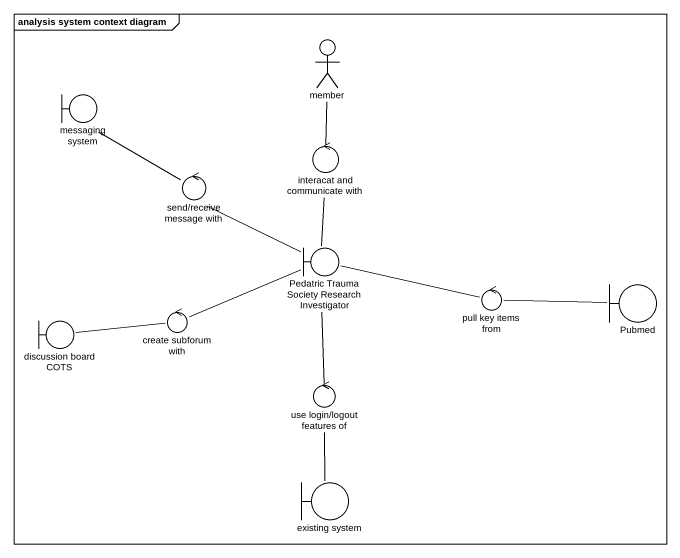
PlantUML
@startuml
mainframe analysis system context diagram
actor member
boundary "messaging system" as messaging_system
control "interacat and communicate with" as interacat_and_communicate
control "send/receive message with" as send_receive_message_with
boundary "Pedatric Trauma Society Research Investigator" as Pedatric_Trauma_Society
boundary Pubmed
boundary "discussion board COTS" as discussion_board_COTS
control "create subforum with" as create_subforum_with
control "pull key items from" as pull_key_items_from
control "use login/logout features of" as use_login_logout_features_of
boundary "existing system" as existing_system
member -- interacat_and_communicate
messaging_system -- send_receive_message_with
send_receive_message_with -- Pedatric_Trauma_Society
Pedatric_Trauma_Society -up- interacat_and_communicate
Pedatric_Trauma_Society -right- pull_key_items_from
Pubmed -left- pull_key_items_from
discussion_board_COTS -right- create_subforum_with
create_subforum_with -right- Pedatric_Trauma_Society
use_login_logout_features_of -up- Pedatric_Trauma_Society
existing_system -up- use_login_logout_features_of
@enduml
